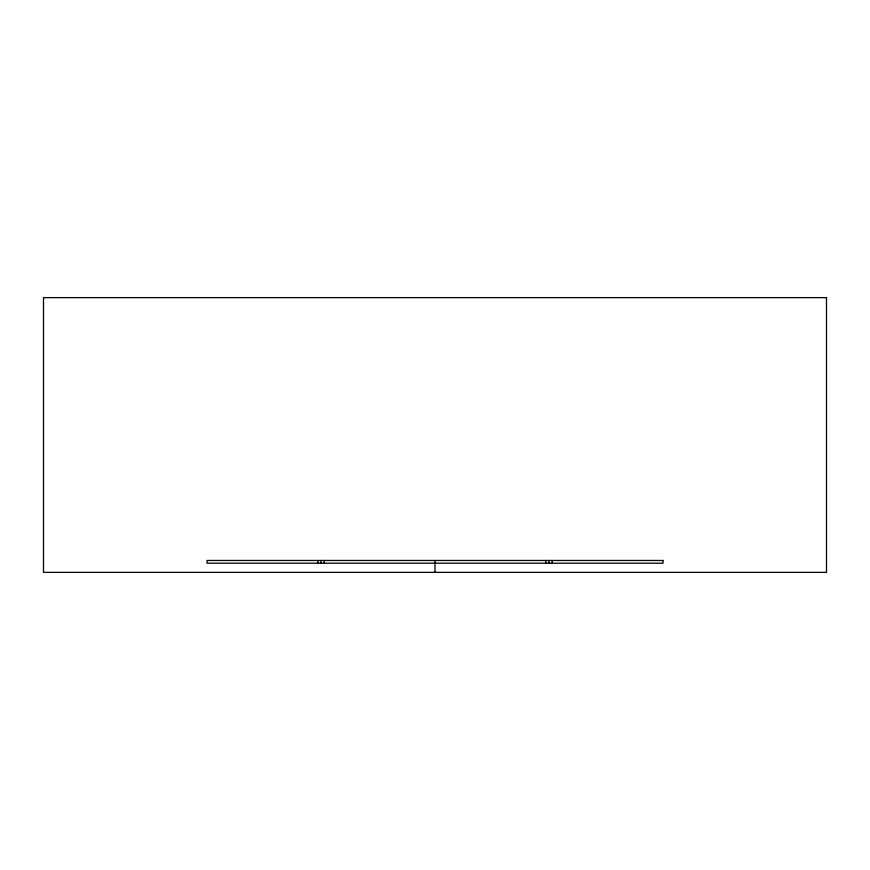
<?xml version="1.0" encoding="UTF-8"?>
<svg xmlns="http://www.w3.org/2000/svg" width="870" height="870" viewBox="0 0 870 870"><rect width="100%" height="100%" fill="white"/><g stroke="black" fill="none" stroke-linecap="round" stroke-linejoin="round"><path stroke-width="1.3" d="M552.156 560.465L552.156 563.205M548.981 560.465L548.981 563.205M545.805 560.465L545.805 563.205M435 560.465L435 572.373M324.195 560.465L324.195 563.205M321.019 560.465L321.019 563.205M317.844 560.465L317.844 563.205M826.5 297.627L43.5 297.627L43.5 572.373L826.5 572.373L826.5 297.627M662.962 560.465L207.038 560.465L207.038 563.205L662.962 563.205L662.962 560.465"/></g></svg>
